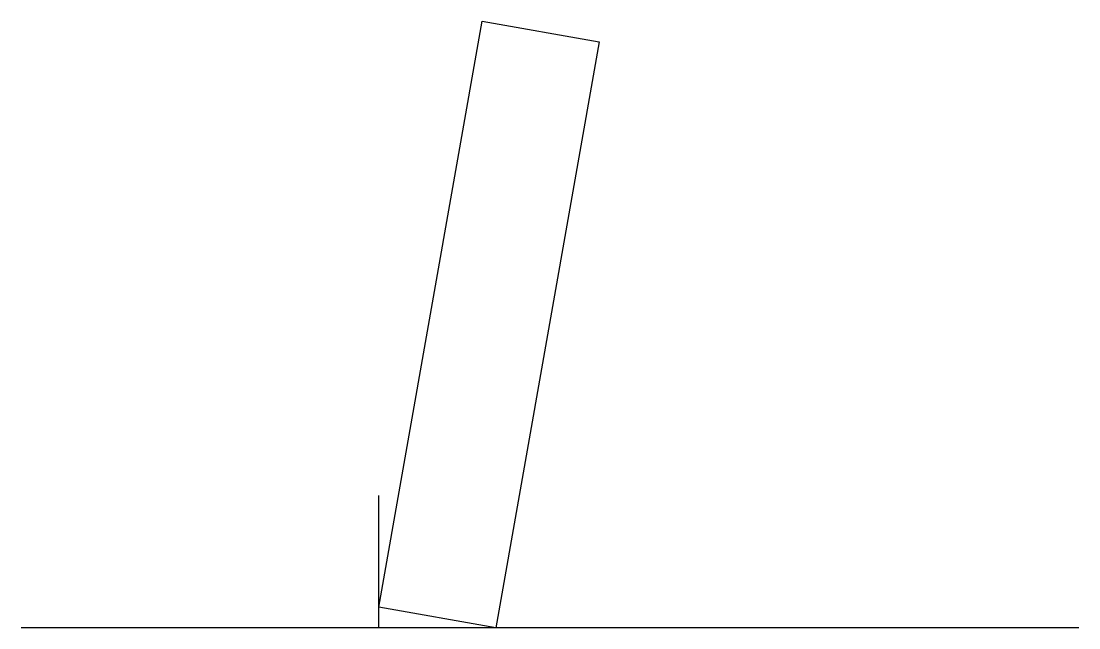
# Model space of a CAD drawing. Header units: millimetres. Extents: x 0 to 80, y 10 to 55.9.
import ezdxf

# ---------------------------------------------------------------- set-up
doc = ezdxf.new("R2010")
doc.units = ezdxf.units.MM
doc.layers.get('0').update_dxf_attribs({"linetype": 'CONTINUOUS'})

msp = doc.modelspace()

# ---------------------------------------------------------------- linework, layer by layer
for p, q in [((27.05, 10), (27.05, 20)), ((80, 10), (0, 10))]:
    msp.add_line(p, q)
msp.add_lwpolyline([(35.913, 10), (27.05, 11.563), (34.864, 55.879), (43.727, 54.316)], close=True)

doc.saveas('drawing.dxf')
